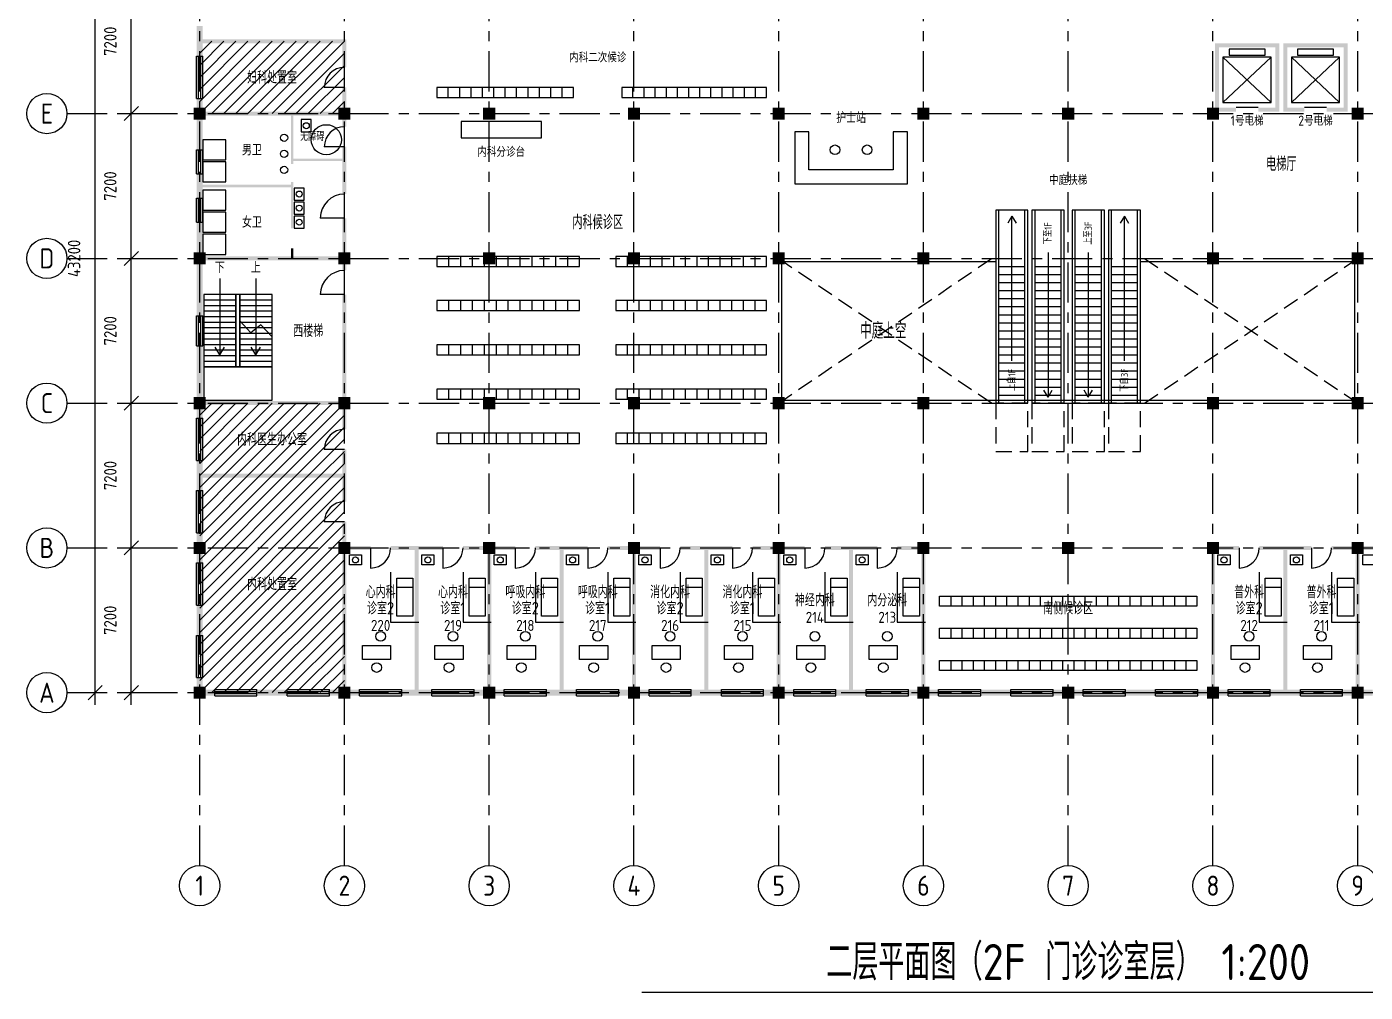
# Model space of a CAD drawing. Extents: x -9 to 337, y -15 to 61.
# Drawn here: x 111.4 to 178, y -14.9 to 33.1 of the extents above; entities that cross this region are included whole.
import ezdxf
from ezdxf.enums import TextEntityAlignment as Align

# ---------------------------------------------------------------- set-up
doc = ezdxf.new("R2010")
doc.units = 0
doc.linetypes.add('CENTER', pattern=[3.5, 2, -0.5, 0.5, -0.5])
doc.linetypes.add('DASHED', pattern=[1.2, 0.8, -0.4])
for name, color, linetype in [('AXIS', 1, 'CENTER'), ('AXIS_B', 1, 'CONTINUOUS'), ('AXIS_T', 7, 'CONTINUOUS'), ('COLUMN', 7, 'CONTINUOUS'), ('DIM', 3, 'CONTINUOUS'), ('DIM_T', 3, 'CONTINUOUS'), ('DOOR', 4, 'CONTINUOUS'), ('ELEV', 2, 'CONTINUOUS'), ('ESC', 2, 'CONTINUOUS'), ('FURN', 8, 'CONTINUOUS'), ('HATCH', 9, 'CONTINUOUS'), ('HIDDEN', 8, 'DASHED'), ('NUM', 1, 'CONTINUOUS'), ('RAIL', 5, 'CONTINUOUS'), ('STAIR', 2, 'CONTINUOUS'), ('TEXT', 7, 'CONTINUOUS'), ('TEXT2', 8, 'CONTINUOUS'), ('TITLE', 7, 'CONTINUOUS'), ('VOID', 8, 'DASHED'), ('WALL', 7, 'CONTINUOUS'), ('WINDOW', 4, 'CONTINUOUS')]:
    doc.layers.add(name, color=color, linetype=linetype)
doc.styles.add('CN', font='gbenor.shx', dxfattribs={"width": 0.7, "bigfont": 'gbcbig.shx'})

msp = doc.modelspace()

# ---------------------------------------------------------------- linework, layer by layer
at = {"layer": 'AXIS'}
for p, q in [((120, -8.6), (120, 51.2)), ((127.2, -8.6), (127.2, 51.2)), ((134.4, -8.6), (134.4, 51.2)), ((141.6, -8.6), (141.6, 51.2)), ((148.8, -8.6), (148.8, 51.2)), ((156, -8.6), (156, 51.2)), ((163.2, -8.6), (163.2, 51.2)), ((170.4, -8.6), (170.4, 51.2)), ((177.6, -8.6), (177.6, 51.2)), ((113.4, 28.8), (215, 28.8)), ((113.4, 21.6), (215, 21.6)), ((113.4, 14.4), (215, 14.4)), ((113.4, 7.2), (215, 7.2)), ((113.4, 0), (215, 0))]:
    msp.add_line(p, q, dxfattribs=at)
at = {"layer": 'AXIS_B'}
for centre in [(112.4, 28.8), (112.4, 21.6), (112.4, 14.4), (112.4, 7.2), (112.4, 0), (120, -9.6), (127.2, -9.6), (134.4, -9.6), (141.6, -9.6), (148.8, -9.6), (156, -9.6), (163.2, -9.6), (170.4, -9.6), (177.6, -9.6)]:
    msp.add_circle(centre, 1, dxfattribs=at)
at = {"layer": 'COLUMN'}
for points in [[(119.7, 28.5), (120.3, 28.5), (119.7, 29.1), (120.3, 29.1)], [(126.9, 28.5), (127.5, 28.5), (126.9, 29.1), (127.5, 29.1)], [(134.1, 28.5), (134.7, 28.5), (134.1, 29.1), (134.7, 29.1)], [(141.3, 28.5), (141.9, 28.5), (141.3, 29.1), (141.9, 29.1)], [(148.5, 28.5), (149.1, 28.5), (148.5, 29.1), (149.1, 29.1)], [(155.7, 28.5), (156.3, 28.5), (155.7, 29.1), (156.3, 29.1)], [(162.9, 28.5), (163.5, 28.5), (162.9, 29.1), (163.5, 29.1)], [(170.1, 28.5), (170.7, 28.5), (170.1, 29.1), (170.7, 29.1)], [(177.3, 28.5), (177.9, 28.5), (177.3, 29.1), (177.9, 29.1)], [(119.7, 21.3), (120.3, 21.3), (119.7, 21.9), (120.3, 21.9)], [(126.9, 21.3), (127.5, 21.3), (126.9, 21.9), (127.5, 21.9)], [(134.1, 21.3), (134.7, 21.3), (134.1, 21.9), (134.7, 21.9)], [(141.3, 21.3), (141.9, 21.3), (141.3, 21.9), (141.9, 21.9)], [(148.5, 21.3), (149.1, 21.3), (148.5, 21.9), (149.1, 21.9)], [(155.7, 21.3), (156.3, 21.3), (155.7, 21.9), (156.3, 21.9)], [(170.1, 21.3), (170.7, 21.3), (170.1, 21.9), (170.7, 21.9)], [(177.3, 21.3), (177.9, 21.3), (177.3, 21.9), (177.9, 21.9)], [(119.7, 14.1), (120.3, 14.1), (119.7, 14.7), (120.3, 14.7)], [(126.9, 14.1), (127.5, 14.1), (126.9, 14.7), (127.5, 14.7)], [(134.1, 14.1), (134.7, 14.1), (134.1, 14.7), (134.7, 14.7)], [(141.3, 14.1), (141.9, 14.1), (141.3, 14.7), (141.9, 14.7)], [(148.5, 14.1), (149.1, 14.1), (148.5, 14.7), (149.1, 14.7)], [(155.7, 14.1), (156.3, 14.1), (155.7, 14.7), (156.3, 14.7)], [(170.1, 14.1), (170.7, 14.1), (170.1, 14.7), (170.7, 14.7)], [(177.3, 14.1), (177.9, 14.1), (177.3, 14.7), (177.9, 14.7)], [(119.7, 6.9), (120.3, 6.9), (119.7, 7.5), (120.3, 7.5)], [(126.9, 6.9), (127.5, 6.9), (126.9, 7.5), (127.5, 7.5)], [(134.1, 6.9), (134.7, 6.9), (134.1, 7.5), (134.7, 7.5)], [(141.3, 6.9), (141.9, 6.9), (141.3, 7.5), (141.9, 7.5)], [(148.5, 6.9), (149.1, 6.9), (148.5, 7.5), (149.1, 7.5)], [(155.7, 6.9), (156.3, 6.9), (155.7, 7.5), (156.3, 7.5)], [(162.9, 6.9), (163.5, 6.9), (162.9, 7.5), (163.5, 7.5)], [(170.1, 6.9), (170.7, 6.9), (170.1, 7.5), (170.7, 7.5)], [(177.3, 6.9), (177.9, 6.9), (177.3, 7.5), (177.9, 7.5)], [(119.7, -0.3), (120.3, -0.3), (119.7, 0.3), (120.3, 0.3)], [(126.9, -0.3), (127.5, -0.3), (126.9, 0.3), (127.5, 0.3)], [(134.1, -0.3), (134.7, -0.3), (134.1, 0.3), (134.7, 0.3)], [(141.3, -0.3), (141.9, -0.3), (141.3, 0.3), (141.9, 0.3)], [(148.5, -0.3), (149.1, -0.3), (148.5, 0.3), (149.1, 0.3)], [(155.7, -0.3), (156.3, -0.3), (155.7, 0.3), (156.3, 0.3)], [(162.9, -0.3), (163.5, -0.3), (162.9, 0.3), (163.5, 0.3)], [(170.1, -0.3), (170.7, -0.3), (170.1, 0.3), (170.7, 0.3)], [(177.3, -0.3), (177.9, -0.3), (177.3, 0.3), (177.9, 0.3)]]:
    msp.add_solid(points, dxfattribs=at)
at = {"layer": 'DIM'}
for p, q in [((114.8, -0.6), (114.8, 43.8)), ((116.6, -0.6), (116.6, 43.8)), ((116, 28.8), (117.2, 28.8)), ((116.25, 28.45), (116.95, 29.15)), ((116, 21.6), (117.2, 21.6)), ((116.25, 21.25), (116.95, 21.95)), ((116.25, 14.05), (116.95, 14.75)), ((116, 14.4), (117.2, 14.4)), ((116.25, 6.85), (116.95, 7.55)), ((116, 7.2), (117.2, 7.2)), ((114.2, 0), (115.4, 0)), ((114.45, -0.35), (115.15, 0.35)), ((116, 0), (117.2, 0)), ((116.25, -0.35), (116.95, 0.35))]:
    msp.add_line(p, q, dxfattribs=at)
at = {"layer": 'DOOR'}
for p, q in [((127.2, 30.1), (126.2, 30.1)), ((127.2, 27.15), (126.2, 27.15)), ((127.2, 23.6), (126, 23.6)), ((127.2, 19.8), (126, 19.8)), ((127.2, 12.1), (126.2, 12.1)), ((127.2, 8.5), (126.2, 8.5)), ((128.5, 7.2), (128.5, 6.2)), ((132.1, 7.2), (132.1, 6.2)), ((135.7, 7.2), (135.7, 6.2)), ((139.3, 7.2), (139.3, 6.2)), ((142.9, 7.2), (142.9, 6.2)), ((146.5, 7.2), (146.5, 6.2)), ((150.1, 7.2), (150.1, 6.2)), ((153.7, 7.2), (153.7, 6.2)), ((171.7, 7.2), (171.7, 6.2)), ((175.3, 7.2), (175.3, 6.2))]:
    msp.add_line(p, q, dxfattribs=at)
for centre, radius, start, end in [((127.2, 30.1), 1, 90, 180), ((127.2, 27.15), 1, 90, 180), ((127.2, 23.6), 1.2, 90, 180), ((127.2, 19.8), 1.2, 90, 180), ((127.2, 12.1), 1, 90, 180), ((127.2, 8.5), 1, 90, 180), ((128.5, 7.2), 1, 270, 0), ((132.1, 7.2), 1, 270, 0), ((135.7, 7.2), 1, 270, 0), ((139.3, 7.2), 1, 270, 0), ((142.9, 7.2), 1, 270, 0), ((146.5, 7.2), 1, 270, 0), ((150.1, 7.2), 1, 270, 0), ((153.7, 7.2), 1, 270, 0), ((171.7, 7.2), 1, 270, 0), ((175.3, 7.2), 1, 270, 0)]:
    msp.add_arc(centre, radius, start, end, dxfattribs=at)
at = {"layer": 'ELEV'}
for p, q in [((170.9, 29.35), (173.3, 31.6)), ((170.9, 31.6), (173.3, 29.35)), ((174.3, 29.35), (176.7, 31.6)), ((174.3, 31.6), (176.7, 29.35)), ((171.55, 29.12), (172.65, 29.12)), ((174.95, 29.12), (176.05, 29.12))]:
    msp.add_line(p, q, dxfattribs=at)
for points in [[(171.2, 31.7), (173, 31.7), (173, 32), (171.2, 32)], [(174.6, 31.7), (176.4, 31.7), (176.4, 32), (174.6, 32)], [(170.9, 29.35), (173.3, 29.35), (173.3, 31.6), (170.9, 31.6)], [(174.3, 29.35), (176.7, 29.35), (176.7, 31.6), (174.3, 31.6)]]:
    msp.add_lwpolyline(points, close=True, dxfattribs=at)
at = {"layer": 'ESC'}
for p, q in [((159.75, 14.4), (159.75, 24)), ((161.05, 14.4), (161.05, 24)), ((161.55, 14.4), (161.55, 24)), ((162.85, 14.4), (162.85, 24)), ((163.55, 14.4), (163.55, 24)), ((164.85, 14.4), (164.85, 24)), ((165.35, 14.4), (165.35, 24)), ((166.65, 14.4), (166.65, 24)), ((160.4, 23.7), (160.1938, 23.3572)), ((160.4, 23.7), (160.6062, 23.3572)), ((166, 23.7), (165.7938, 23.3572)), ((166, 23.7), (166.2062, 23.3572)), ((159.75, 21.2), (161.05, 21.2)), ((159.75, 20.8), (161.05, 20.8)), ((161.55, 21.2), (162.85, 21.2)), ((161.55, 20.8), (162.85, 20.8)), ((163.55, 21.2), (164.85, 21.2)), ((163.55, 20.8), (164.85, 20.8)), ((165.35, 21.2), (166.65, 21.2)), ((165.35, 20.8), (166.65, 20.8)), ((159.75, 20.4), (161.05, 20.4)), ((159.75, 20), (161.05, 20)), ((161.55, 20.4), (162.85, 20.4)), ((161.55, 20), (162.85, 20)), ((163.55, 20.4), (164.85, 20.4)), ((163.55, 20), (164.85, 20)), ((165.35, 20.4), (166.65, 20.4)), ((165.35, 20), (166.65, 20)), ((159.75, 19.6), (161.05, 19.6)), ((161.55, 19.6), (162.85, 19.6)), ((163.55, 19.6), (164.85, 19.6)), ((165.35, 19.6), (166.65, 19.6)), ((159.75, 19.2), (161.05, 19.2)), ((159.75, 18.8), (161.05, 18.8)), ((161.55, 19.2), (162.85, 19.2)), ((161.55, 18.8), (162.85, 18.8)), ((163.55, 19.2), (164.85, 19.2)), ((163.55, 18.8), (164.85, 18.8)), ((165.35, 19.2), (166.65, 19.2)), ((165.35, 18.8), (166.65, 18.8)), ((159.75, 18.4), (161.05, 18.4)), ((159.75, 18), (161.05, 18)), ((161.55, 18.4), (162.85, 18.4)), ((161.55, 18), (162.85, 18)), ((163.55, 18.4), (164.85, 18.4)), ((163.55, 18), (164.85, 18)), ((165.35, 18.4), (166.65, 18.4)), ((165.35, 18), (166.65, 18)), ((159.75, 17.6), (161.05, 17.6)), ((161.55, 17.6), (162.85, 17.6)), ((163.55, 17.6), (164.85, 17.6)), ((165.35, 17.6), (166.65, 17.6)), ((159.75, 17.2), (161.05, 17.2)), ((159.75, 16.8), (161.05, 16.8)), ((161.55, 17.2), (162.85, 17.2)), ((161.55, 16.8), (162.85, 16.8)), ((163.55, 17.2), (164.85, 17.2)), ((163.55, 16.8), (164.85, 16.8)), ((165.35, 17.2), (166.65, 17.2)), ((165.35, 16.8), (166.65, 16.8)), ((159.75, 16.4), (161.05, 16.4)), ((159.75, 16), (161.05, 16)), ((161.55, 16.4), (162.85, 16.4)), ((161.55, 16), (162.85, 16)), ((163.55, 16.4), (164.85, 16.4)), ((163.55, 16), (164.85, 16)), ((165.35, 16.4), (166.65, 16.4)), ((165.35, 16), (166.65, 16)), ((159.75, 15.6), (161.05, 15.6)), ((161.55, 15.6), (162.85, 15.6)), ((163.55, 15.6), (164.85, 15.6)), ((165.35, 15.6), (166.65, 15.6)), ((159.75, 15.2), (161.05, 15.2)), ((159.75, 14.8), (161.05, 14.8)), ((161.55, 15.2), (162.85, 15.2)), ((161.55, 14.8), (162.85, 14.8)), ((162.2, 14.7), (161.9938, 15.0428)), ((162.2, 14.7), (162.4062, 15.0428)), ((163.55, 15.2), (164.85, 15.2)), ((163.55, 14.8), (164.85, 14.8)), ((164.2, 14.7), (163.9938, 15.0428)), ((164.2, 14.7), (164.4062, 15.0428)), ((165.35, 15.2), (166.65, 15.2)), ((165.35, 14.8), (166.65, 14.8)), ((159.75, 14.4), (161.05, 14.4)), ((161.55, 14.4), (162.85, 14.4)), ((163.55, 14.4), (164.85, 14.4)), ((165.35, 14.4), (166.65, 14.4))]:
    msp.add_line(p, q, dxfattribs=at)
for points in [[(159.6, 14.4), (161.2, 14.4), (161.2, 24), (159.6, 24)], [(161.4, 14.4), (163, 14.4), (163, 24), (161.4, 24)], [(163.4, 14.4), (165, 14.4), (165, 24), (163.4, 24)], [(165.2, 14.4), (166.8, 14.4), (166.8, 24), (165.2, 24)]]:
    msp.add_lwpolyline(points, close=True, dxfattribs=at)
for points in [[(160.4, 16.5), (160.4, 23.7)], [(166, 16.5), (166, 23.7)], [(162.2, 21.9), (162.2, 14.7)], [(164.2, 21.9), (164.2, 14.7)]]:
    msp.add_lwpolyline(points, dxfattribs=at)
at = {"layer": 'FURN'}
for p, q in [((132.3667, 29.6), (132.3667, 30.1)), ((132.9333, 29.6), (132.9333, 30.1)), ((133.5, 29.6), (133.5, 30.1)), ((134.0667, 29.6), (134.0667, 30.1)), ((134.6333, 29.6), (134.6333, 30.1)), ((135.2, 29.6), (135.2, 30.1)), ((135.7667, 29.6), (135.7667, 30.1)), ((136.3333, 29.6), (136.3333, 30.1)), ((136.9, 29.6), (136.9, 30.1)), ((137.4667, 29.6), (137.4667, 30.1)), ((138.0333, 29.6), (138.0333, 30.1)), ((141.5538, 29.6), (141.5538, 30.1)), ((142.1077, 29.6), (142.1077, 30.1)), ((142.6615, 29.6), (142.6615, 30.1)), ((143.2154, 29.6), (143.2154, 30.1)), ((143.7692, 29.6), (143.7692, 30.1)), ((144.3231, 29.6), (144.3231, 30.1)), ((144.8769, 29.6), (144.8769, 30.1)), ((145.4308, 29.6), (145.4308, 30.1)), ((145.9846, 29.6), (145.9846, 30.1)), ((146.5385, 29.6), (146.5385, 30.1)), ((147.0923, 29.6), (147.0923, 30.1)), ((147.6462, 29.6), (147.6462, 30.1)), ((132.3917, 21.2), (132.3917, 21.7)), ((132.9833, 21.2), (132.9833, 21.7)), ((133.575, 21.2), (133.575, 21.7)), ((134.1667, 21.2), (134.1667, 21.7)), ((134.7583, 21.2), (134.7583, 21.7)), ((135.35, 21.2), (135.35, 21.7)), ((135.9417, 21.2), (135.9417, 21.7)), ((136.5333, 21.2), (136.5333, 21.7)), ((137.125, 21.2), (137.125, 21.7)), ((137.7167, 21.2), (137.7167, 21.7)), ((138.3083, 21.2), (138.3083, 21.7)), ((141.2769, 21.2), (141.2769, 21.7)), ((141.8538, 21.2), (141.8538, 21.7)), ((142.4308, 21.2), (142.4308, 21.7)), ((143.0077, 21.2), (143.0077, 21.7)), ((143.5846, 21.2), (143.5846, 21.7)), ((144.1615, 21.2), (144.1615, 21.7)), ((144.7385, 21.2), (144.7385, 21.7)), ((145.3154, 21.2), (145.3154, 21.7)), ((145.8923, 21.2), (145.8923, 21.7)), ((146.4692, 21.2), (146.4692, 21.7)), ((147.0462, 21.2), (147.0462, 21.7)), ((147.6231, 21.2), (147.6231, 21.7)), ((132.3917, 19), (132.3917, 19.5)), ((132.9833, 19), (132.9833, 19.5)), ((133.575, 19), (133.575, 19.5)), ((134.1667, 19), (134.1667, 19.5)), ((134.7583, 19), (134.7583, 19.5)), ((135.35, 19), (135.35, 19.5)), ((135.9417, 19), (135.9417, 19.5)), ((136.5333, 19), (136.5333, 19.5)), ((137.125, 19), (137.125, 19.5)), ((137.7167, 19), (137.7167, 19.5)), ((138.3083, 19), (138.3083, 19.5)), ((141.2769, 19), (141.2769, 19.5)), ((141.8538, 19), (141.8538, 19.5)), ((142.4308, 19), (142.4308, 19.5)), ((143.0077, 19), (143.0077, 19.5)), ((143.5846, 19), (143.5846, 19.5)), ((144.1615, 19), (144.1615, 19.5)), ((144.7385, 19), (144.7385, 19.5)), ((145.3154, 19), (145.3154, 19.5)), ((145.8923, 19), (145.8923, 19.5)), ((146.4692, 19), (146.4692, 19.5)), ((147.0462, 19), (147.0462, 19.5)), ((147.6231, 19), (147.6231, 19.5)), ((132.3917, 16.8), (132.3917, 17.3)), ((132.9833, 16.8), (132.9833, 17.3)), ((133.575, 16.8), (133.575, 17.3)), ((134.1667, 16.8), (134.1667, 17.3)), ((134.7583, 16.8), (134.7583, 17.3)), ((135.35, 16.8), (135.35, 17.3)), ((135.9417, 16.8), (135.9417, 17.3)), ((136.5333, 16.8), (136.5333, 17.3)), ((137.125, 16.8), (137.125, 17.3)), ((137.7167, 16.8), (137.7167, 17.3)), ((138.3083, 16.8), (138.3083, 17.3)), ((141.2769, 16.8), (141.2769, 17.3)), ((141.8538, 16.8), (141.8538, 17.3)), ((142.4308, 16.8), (142.4308, 17.3)), ((143.0077, 16.8), (143.0077, 17.3)), ((143.5846, 16.8), (143.5846, 17.3)), ((144.1615, 16.8), (144.1615, 17.3)), ((144.7385, 16.8), (144.7385, 17.3)), ((145.3154, 16.8), (145.3154, 17.3)), ((145.8923, 16.8), (145.8923, 17.3)), ((146.4692, 16.8), (146.4692, 17.3)), ((147.0462, 16.8), (147.0462, 17.3)), ((147.6231, 16.8), (147.6231, 17.3)), ((132.3917, 14.6), (132.3917, 15.1)), ((132.9833, 14.6), (132.9833, 15.1)), ((133.575, 14.6), (133.575, 15.1)), ((134.1667, 14.6), (134.1667, 15.1)), ((134.7583, 14.6), (134.7583, 15.1)), ((135.35, 14.6), (135.35, 15.1)), ((135.9417, 14.6), (135.9417, 15.1)), ((136.5333, 14.6), (136.5333, 15.1)), ((137.125, 14.6), (137.125, 15.1)), ((137.7167, 14.6), (137.7167, 15.1)), ((138.3083, 14.6), (138.3083, 15.1)), ((141.2769, 14.6), (141.2769, 15.1)), ((141.8538, 14.6), (141.8538, 15.1)), ((142.4308, 14.6), (142.4308, 15.1)), ((143.0077, 14.6), (143.0077, 15.1)), ((143.5846, 14.6), (143.5846, 15.1)), ((144.1615, 14.6), (144.1615, 15.1)), ((144.7385, 14.6), (144.7385, 15.1)), ((145.3154, 14.6), (145.3154, 15.1)), ((145.8923, 14.6), (145.8923, 15.1)), ((146.4692, 14.6), (146.4692, 15.1)), ((147.0462, 14.6), (147.0462, 15.1)), ((147.6231, 14.6), (147.6231, 15.1)), ((132.3917, 12.4), (132.3917, 12.9)), ((132.9833, 12.4), (132.9833, 12.9)), ((133.575, 12.4), (133.575, 12.9)), ((134.1667, 12.4), (134.1667, 12.9)), ((134.7583, 12.4), (134.7583, 12.9)), ((135.35, 12.4), (135.35, 12.9)), ((135.9417, 12.4), (135.9417, 12.9)), ((136.5333, 12.4), (136.5333, 12.9)), ((137.125, 12.4), (137.125, 12.9)), ((137.7167, 12.4), (137.7167, 12.9)), ((138.3083, 12.4), (138.3083, 12.9)), ((141.2769, 12.4), (141.2769, 12.9)), ((141.8538, 12.4), (141.8538, 12.9)), ((142.4308, 12.4), (142.4308, 12.9)), ((143.0077, 12.4), (143.0077, 12.9)), ((143.5846, 12.4), (143.5846, 12.9)), ((144.1615, 12.4), (144.1615, 12.9)), ((144.7385, 12.4), (144.7385, 12.9)), ((145.3154, 12.4), (145.3154, 12.9)), ((145.8923, 12.4), (145.8923, 12.9)), ((146.4692, 12.4), (146.4692, 12.9)), ((147.0462, 12.4), (147.0462, 12.9)), ((147.6231, 12.4), (147.6231, 12.9)), ((129.8, 5.25), (130.6, 5.25)), ((133.4, 5.25), (134.2, 5.25)), ((137, 5.25), (137.8, 5.25)), ((140.6, 5.25), (141.4, 5.25)), ((144.2, 5.25), (145, 5.25)), ((147.8, 5.25), (148.6, 5.25)), ((151.4, 5.25), (152.2, 5.25)), ((155, 5.25), (155.8, 5.25)), ((157.3565, 4.8), (157.3565, 4.3)), ((157.913, 4.8), (157.913, 4.3)), ((158.4696, 4.8), (158.4696, 4.3)), ((159.0261, 4.8), (159.0261, 4.3)), ((159.5826, 4.8), (159.5826, 4.3)), ((160.1391, 4.8), (160.1391, 4.3)), ((160.6957, 4.8), (160.6957, 4.3)), ((161.2522, 4.8), (161.2522, 4.3)), ((161.8087, 4.8), (161.8087, 4.3)), ((162.3652, 4.8), (162.3652, 4.3)), ((162.9217, 4.8), (162.9217, 4.3)), ((163.4783, 4.8), (163.4783, 4.3)), ((164.0348, 4.8), (164.0348, 4.3)), ((164.5913, 4.8), (164.5913, 4.3)), ((165.1478, 4.8), (165.1478, 4.3)), ((165.7043, 4.8), (165.7043, 4.3)), ((166.2609, 4.8), (166.2609, 4.3)), ((166.8174, 4.8), (166.8174, 4.3)), ((167.3739, 4.8), (167.3739, 4.3)), ((167.9304, 4.8), (167.9304, 4.3)), ((168.487, 4.8), (168.487, 4.3)), ((169.0435, 4.8), (169.0435, 4.3)), ((173, 5.25), (173.8, 5.25)), ((176.6, 5.25), (177.4, 5.25)), ((157.3565, 3.2), (157.3565, 2.7)), ((157.913, 3.2), (157.913, 2.7)), ((158.4696, 3.2), (158.4696, 2.7)), ((159.0261, 3.2), (159.0261, 2.7)), ((159.5826, 3.2), (159.5826, 2.7)), ((160.1391, 3.2), (160.1391, 2.7)), ((160.6957, 3.2), (160.6957, 2.7)), ((161.2522, 3.2), (161.2522, 2.7)), ((161.8087, 3.2), (161.8087, 2.7)), ((162.3652, 3.2), (162.3652, 2.7)), ((162.9217, 3.2), (162.9217, 2.7)), ((163.4783, 3.2), (163.4783, 2.7)), ((164.0348, 3.2), (164.0348, 2.7)), ((164.5913, 3.2), (164.5913, 2.7)), ((165.1478, 3.2), (165.1478, 2.7)), ((165.7043, 3.2), (165.7043, 2.7)), ((166.2609, 3.2), (166.2609, 2.7)), ((166.8174, 3.2), (166.8174, 2.7)), ((167.3739, 3.2), (167.3739, 2.7)), ((167.9304, 3.2), (167.9304, 2.7)), ((168.487, 3.2), (168.487, 2.7)), ((169.0435, 3.2), (169.0435, 2.7)), ((157.3565, 1.6), (157.3565, 1.1)), ((157.913, 1.6), (157.913, 1.1)), ((158.4696, 1.6), (158.4696, 1.1)), ((159.0261, 1.6), (159.0261, 1.1)), ((159.5826, 1.6), (159.5826, 1.1)), ((160.1391, 1.6), (160.1391, 1.1)), ((160.6957, 1.6), (160.6957, 1.1)), ((161.2522, 1.6), (161.2522, 1.1)), ((161.8087, 1.6), (161.8087, 1.1)), ((162.3652, 1.6), (162.3652, 1.1)), ((162.9217, 1.6), (162.9217, 1.1)), ((163.4783, 1.6), (163.4783, 1.1)), ((164.0348, 1.6), (164.0348, 1.1)), ((164.5913, 1.6), (164.5913, 1.1)), ((165.1478, 1.6), (165.1478, 1.1)), ((165.7043, 1.6), (165.7043, 1.1)), ((166.2609, 1.6), (166.2609, 1.1)), ((166.8174, 1.6), (166.8174, 1.1)), ((167.3739, 1.6), (167.3739, 1.1)), ((167.9304, 1.6), (167.9304, 1.1)), ((168.487, 1.6), (168.487, 1.1)), ((169.0435, 1.6), (169.0435, 1.1))]:
    msp.add_line(p, q, dxfattribs=at)
for points in [[(131.8, 29.6), (138.6, 29.6), (138.6, 30.1), (131.8, 30.1)], [(141, 29.6), (148.2, 29.6), (148.2, 30.1), (141, 30.1)], [(125.55, 27.9), (125.55, 28.5), (125.05, 28.5), (125.05, 27.9)], [(133, 27.6), (137, 27.6), (137, 28.4), (133, 28.4)], [(121.3, 26.5), (121.3, 27.5), (120.15, 27.5), (120.15, 26.5)], [(149.6, 25.3), (155.2, 25.3), (155.2, 27.9), (154.5, 27.9), (154.5, 26), (150.3, 26), (150.3, 27.9), (149.6, 27.9)], [(121.3, 25.4), (121.3, 26.4), (120.15, 26.4), (120.15, 25.4)], [(121.3, 24), (121.3, 25), (120.15, 25), (120.15, 24)], [(125.2, 24.5), (125.2, 25.1), (124.7, 25.1), (124.7, 24.5)], [(125.2, 23.8), (125.2, 24.4), (124.7, 24.4), (124.7, 23.8)], [(121.3, 22.9), (121.3, 23.9), (120.15, 23.9), (120.15, 22.9)], [(125.2, 23.1), (125.2, 23.7), (124.7, 23.7), (124.7, 23.1)], [(121.3, 21.8), (121.3, 22.8), (120.15, 22.8), (120.15, 21.8)], [(131.8, 21.2), (138.9, 21.2), (138.9, 21.7), (131.8, 21.7)], [(140.7, 21.2), (148.2, 21.2), (148.2, 21.7), (140.7, 21.7)], [(131.8, 19), (138.9, 19), (138.9, 19.5), (131.8, 19.5)], [(140.7, 19), (148.2, 19), (148.2, 19.5), (140.7, 19.5)], [(131.8, 16.8), (138.9, 16.8), (138.9, 17.3), (131.8, 17.3)], [(140.7, 16.8), (148.2, 16.8), (148.2, 17.3), (140.7, 17.3)], [(131.8, 14.6), (138.9, 14.6), (138.9, 15.1), (131.8, 15.1)], [(140.7, 14.6), (148.2, 14.6), (148.2, 15.1), (140.7, 15.1)], [(131.8, 12.4), (138.9, 12.4), (138.9, 12.9), (131.8, 12.9)], [(140.7, 12.4), (148.2, 12.4), (148.2, 12.9), (140.7, 12.9)], [(127.45, 6.85), (128.05, 6.85), (128.05, 6.35), (127.45, 6.35)], [(131.05, 6.85), (131.65, 6.85), (131.65, 6.35), (131.05, 6.35)], [(134.65, 6.85), (135.25, 6.85), (135.25, 6.35), (134.65, 6.35)], [(138.25, 6.85), (138.85, 6.85), (138.85, 6.35), (138.25, 6.35)], [(141.85, 6.85), (142.45, 6.85), (142.45, 6.35), (141.85, 6.35)], [(145.45, 6.85), (146.05, 6.85), (146.05, 6.35), (145.45, 6.35)], [(149.05, 6.85), (149.65, 6.85), (149.65, 6.35), (149.05, 6.35)], [(152.65, 6.85), (153.25, 6.85), (153.25, 6.35), (152.65, 6.35)], [(170.65, 6.85), (171.25, 6.85), (171.25, 6.35), (170.65, 6.35)], [(174.25, 6.85), (174.85, 6.85), (174.85, 6.35), (174.25, 6.35)], [(177.85, 6.85), (178.45, 6.85), (178.45, 6.35), (177.85, 6.35)], [(129.8, 5.7), (130.6, 5.7), (130.6, 3.8), (129.8, 3.8)], [(133.4, 5.7), (134.2, 5.7), (134.2, 3.8), (133.4, 3.8)], [(137, 5.7), (137.8, 5.7), (137.8, 3.8), (137, 3.8)], [(140.6, 5.7), (141.4, 5.7), (141.4, 3.8), (140.6, 3.8)], [(144.2, 5.7), (145, 5.7), (145, 3.8), (144.2, 3.8)], [(147.8, 5.7), (148.6, 5.7), (148.6, 3.8), (147.8, 3.8)], [(151.4, 5.7), (152.2, 5.7), (152.2, 3.8), (151.4, 3.8)], [(155, 5.7), (155.8, 5.7), (155.8, 3.8), (155, 3.8)], [(173, 5.7), (173.8, 5.7), (173.8, 3.8), (173, 3.8)], [(176.6, 5.7), (177.4, 5.7), (177.4, 3.8), (176.6, 3.8)], [(156.8, 4.8), (169.6, 4.8), (169.6, 4.3), (156.8, 4.3)], [(156.8, 3.2), (169.6, 3.2), (169.6, 2.7), (156.8, 2.7)], [(128.1, 2.35), (129.5, 2.35), (129.5, 1.65), (128.1, 1.65)], [(131.7, 2.35), (133.1, 2.35), (133.1, 1.65), (131.7, 1.65)], [(135.3, 2.35), (136.7, 2.35), (136.7, 1.65), (135.3, 1.65)], [(138.9, 2.35), (140.3, 2.35), (140.3, 1.65), (138.9, 1.65)], [(142.5, 2.35), (143.9, 2.35), (143.9, 1.65), (142.5, 1.65)], [(146.1, 2.35), (147.5, 2.35), (147.5, 1.65), (146.1, 1.65)], [(149.7, 2.35), (151.1, 2.35), (151.1, 1.65), (149.7, 1.65)], [(153.3, 2.35), (154.7, 2.35), (154.7, 1.65), (153.3, 1.65)], [(171.3, 2.35), (172.7, 2.35), (172.7, 1.65), (171.3, 1.65)], [(174.9, 2.35), (176.3, 2.35), (176.3, 1.65), (174.9, 1.65)], [(156.8, 1.6), (169.6, 1.6), (169.6, 1.1), (156.8, 1.1)]]:
    msp.add_lwpolyline(points, close=True, dxfattribs=at)
for points in [[(129.5, 6), (129.5, 3.5), (130.9, 3.5)], [(133.1, 6), (133.1, 3.5), (134.5, 3.5)], [(136.7, 6), (136.7, 3.5), (138.1, 3.5)], [(140.3, 6), (140.3, 3.5), (141.7, 3.5)], [(143.9, 6), (143.9, 3.5), (145.3, 3.5)], [(147.5, 6), (147.5, 3.5), (148.9, 3.5)], [(151.1, 6), (151.1, 3.5), (152.5, 3.5)], [(154.7, 6), (154.7, 3.5), (156.1, 3.5)], [(172.7, 6), (172.7, 3.5), (174.1, 3.5)], [(176.3, 6), (176.3, 3.5), (177.7, 3.5)]]:
    msp.add_lwpolyline(points, dxfattribs=at)
for centre, radius in [((125.3, 28.2), 0.15), ((126.3, 27.5), 0.75), ((124.2, 27.6), 0.18), ((124.2, 26.8), 0.18), ((151.6, 27), 0.24), ((153.2, 27), 0.24), ((124.2, 26), 0.18), ((124.95, 24.8), 0.15), ((124.95, 24.1), 0.15), ((124.95, 23.4), 0.15), ((127.75, 6.6), 0.15), ((131.35, 6.6), 0.15), ((134.95, 6.6), 0.15), ((138.55, 6.6), 0.15), ((142.15, 6.6), 0.15), ((145.75, 6.6), 0.15), ((149.35, 6.6), 0.15), ((152.95, 6.6), 0.15), ((170.95, 6.6), 0.15), ((174.55, 6.6), 0.15), ((129, 2.8), 0.24), ((132.6, 2.8), 0.24), ((136.2, 2.8), 0.24), ((139.8, 2.8), 0.24), ((143.4, 2.8), 0.24), ((147, 2.8), 0.24), ((150.6, 2.8), 0.24), ((154.2, 2.8), 0.24), ((172.2, 2.8), 0.24), ((175.8, 2.8), 0.24), ((128.8, 1.25), 0.24), ((132.4, 1.25), 0.24), ((136, 1.25), 0.24), ((139.6, 1.25), 0.24), ((143.2, 1.25), 0.24), ((146.8, 1.25), 0.24), ((150.4, 1.25), 0.24), ((154, 1.25), 0.24), ((172, 1.25), 0.24), ((175.6, 1.25), 0.24)]:
    msp.add_circle(centre, radius, dxfattribs=at)
at = {"layer": 'HATCH'}
for p, q in [((120, 31.8), (120.6, 32.4)), ((120, 31.2), (121.2, 32.4)), ((120, 30.6), (121.8, 32.4)), ((120, 30), (122.4, 32.4)), ((120, 29.4), (123, 32.4)), ((120, 28.8), (123.6, 32.4)), ((120.6, 28.8), (124.2, 32.4)), ((121.2, 28.8), (124.8, 32.4)), ((121.8, 28.8), (125.4, 32.4)), ((122.4, 28.8), (126, 32.4)), ((123, 28.8), (126.6, 32.4)), ((123.6, 28.8), (127.2, 32.4)), ((124.2, 28.8), (127.2, 31.8)), ((124.8, 28.8), (127.2, 31.2)), ((125.4, 28.8), (127.2, 30.6)), ((126, 28.8), (127.2, 30)), ((126.6, 28.8), (127.2, 29.4)), ((120, 13.8), (120.6, 14.4)), ((120, 13.2), (121.2, 14.4)), ((120, 12.6), (121.8, 14.4)), ((120, 12), (122.4, 14.4)), ((120, 11.4), (123, 14.4)), ((120, 10.8), (123.6, 14.4)), ((120.6, 10.8), (124.2, 14.4)), ((121.2, 10.8), (124.8, 14.4)), ((121.8, 10.8), (125.4, 14.4)), ((122.4, 10.8), (126, 14.4)), ((123, 10.8), (126.6, 14.4)), ((123.6, 10.8), (127.2, 14.4)), ((124.2, 10.8), (127.2, 13.8)), ((124.8, 10.8), (127.2, 13.2)), ((125.4, 10.8), (127.2, 12.6)), ((126, 10.8), (127.2, 12)), ((126.6, 10.8), (127.2, 11.4)), ((120, 10.2), (120.6, 10.8)), ((120, 9.6), (121.2, 10.8)), ((120, 9), (121.8, 10.8)), ((120, 8.4), (122.4, 10.8)), ((120, 7.8), (123, 10.8)), ((120, 7.2), (123.6, 10.8)), ((120, 6.6), (124.2, 10.8)), ((120, 6), (124.8, 10.8)), ((120, 5.4), (125.4, 10.8)), ((120, 4.8), (126, 10.8)), ((120, 4.2), (126.6, 10.8)), ((120, 3.6), (127.2, 10.8)), ((120, 3), (127.2, 10.2)), ((120, 2.4), (127.2, 9.6)), ((120, 1.8), (127.2, 9)), ((120, 1.2), (127.2, 8.4)), ((120, 0.6), (127.2, 7.8)), ((120, 0), (127.2, 7.2)), ((120.6, 0), (127.2, 6.6)), ((121.2, 0), (127.2, 6)), ((121.8, 0), (127.2, 5.4)), ((122.4, 0), (127.2, 4.8)), ((123, 0), (127.2, 4.2)), ((123.6, 0), (127.2, 3.6)), ((124.2, 0), (127.2, 3)), ((124.8, 0), (127.2, 2.4)), ((125.4, 0), (127.2, 1.8)), ((126, 0), (127.2, 1.2)), ((126.6, 0), (127.2, 0.6))]:
    msp.add_line(p, q, dxfattribs=at)
at = {"layer": 'HIDDEN'}
for points in [[(159.6, 12), (161.2, 12), (161.2, 14.4), (159.6, 14.4)], [(161.4, 12), (163, 12), (163, 14.4), (161.4, 14.4)], [(163.4, 12), (165, 12), (165, 14.4), (163.4, 14.4)], [(165.2, 12), (166.8, 12), (166.8, 14.4), (165.2, 14.4)]]:
    msp.add_lwpolyline(points, close=True, dxfattribs=at)
at = {"layer": 'RAIL'}
for p, q in [((148.95, 14.55), (148.95, 21.45)), ((148.95, 21.45), (159.6, 21.45)), ((166.8, 21.45), (177.45, 21.45)), ((177.45, 14.55), (177.45, 21.45)), ((148.95, 14.55), (177.45, 14.55))]:
    msp.add_line(p, q, dxfattribs=at)
at = {"layer": 'STAIR'}
for p, q in [((121.8, 19.8), (120.2, 19.8)), ((121.8, 19.5231), (120.2, 19.5231)), ((123.6, 19.8), (122, 19.8)), ((123.6, 19.5231), (122, 19.5231)), ((121.8, 19.2462), (120.2, 19.2462)), ((121.8, 18.9692), (120.2, 18.9692)), ((121.8, 18.6923), (120.2, 18.6923)), ((123.6, 19.2462), (122, 19.2462)), ((123.6, 18.9692), (122, 18.9692)), ((123.6, 18.6923), (122, 18.6923)), ((121.8, 18.4154), (120.2, 18.4154)), ((121.8, 18.1385), (120.2, 18.1385)), ((123.6, 18.4154), (122, 18.4154)), ((123.6, 18.1385), (122, 18.1385)), ((121.8, 17.8615), (120.2, 17.8615)), ((121.8, 17.5846), (120.2, 17.5846)), ((123.6, 17.8615), (122, 17.8615)), ((123.6, 17.5846), (122, 17.5846)), ((121.8, 17.3077), (120.2, 17.3077)), ((121.8, 17.0308), (120.2, 17.0308)), ((121.8, 16.7538), (120.2, 16.7538)), ((121, 16.8), (120.768, 17.1856)), ((121, 16.8), (121.232, 17.1856)), ((123.6, 17.3077), (122, 17.3077)), ((123.6, 17.0308), (122, 17.0308)), ((123.6, 16.7538), (122, 16.7538)), ((122.8, 16.8), (122.568, 17.1856)), ((122.8, 16.8), (123.032, 17.1856)), ((121.8, 16.4769), (120.2, 16.4769)), ((121.8, 16.2), (120.2, 16.2)), ((123.6, 16.4769), (122, 16.4769)), ((123.6, 16.2), (122, 16.2))]:
    msp.add_line(p, q, dxfattribs=at)
for points in [[(121, 20.6), (121, 16.8)], [(122.8, 20.6), (122.8, 16.8)], [(123.6, 17.7), (123.05, 18.3), (122.55, 17.9), (122, 18.5)]]:
    msp.add_lwpolyline(points, dxfattribs=at)
for points in [[(121.8, 16.2), (121.8, 19.8), (120.2, 19.8), (120.2, 16.2)], [(122, 16.2), (122, 19.8), (121.8, 19.8), (121.8, 16.2)], [(123.6, 16.2), (123.6, 19.8), (122, 19.8), (122, 16.2)], [(123.6, 14.55), (123.6, 16.2), (120.2, 16.2), (120.2, 14.55)]]:
    msp.add_lwpolyline(points, close=True, dxfattribs=at)
at = {"layer": 'TITLE'}
msp.add_line((142, -14.9), (184.4, -14.9), dxfattribs=at)
at = {"layer": 'VOID'}
for p, q in [((148.8, 14.4), (159.4, 21.6)), ((148.8, 21.6), (159.4, 14.4)), ((167, 14.4), (177.6, 21.6)), ((167, 21.6), (177.6, 14.4))]:
    msp.add_line(p, q, dxfattribs=at)
at = {"layer": 'WALL'}
for points in [[(119.85, 31.65), (120.15, 31.65), (119.85, 33.15), (120.15, 33.15)], [(119.9, 32.3), (127.3, 32.3), (119.9, 32.5), (127.3, 32.5)], [(127.1, 31.1), (127.3, 31.1), (127.1, 32.5), (127.3, 32.5)], [(170.5, 32.1), (173.7, 32.1), (170.5, 32.3), (173.7, 32.3)], [(170.5, 28.9), (170.7, 28.9), (170.5, 32.3), (170.7, 32.3)], [(173.5, 28.9), (173.7, 28.9), (173.5, 32.3), (173.7, 32.3)], [(173.9, 28.9), (174.1, 28.9), (173.9, 32.3), (174.1, 32.3)], [(173.9, 32.1), (177.1, 32.1), (173.9, 32.3), (177.1, 32.3)], [(176.9, 28.9), (177.1, 28.9), (176.9, 32.3), (177.1, 32.3)], [(127.1, 28.15), (127.3, 28.15), (127.1, 30.1), (127.3, 30.1)], [(119.85, 27), (120.15, 27), (119.85, 29.55), (120.15, 29.55)], [(119.9, 28.7), (127.3, 28.7), (119.9, 28.9), (127.3, 28.9)], [(124.66, 26.3), (124.66, 28.8), (124.54, 26.3), (124.54, 28.8)], [(170.5, 28.9), (171.55, 28.9), (170.5, 29.1), (171.55, 29.1)], [(172.65, 28.9), (173.7, 28.9), (172.65, 29.1), (173.7, 29.1)], [(173.9, 28.9), (174.95, 28.9), (173.9, 29.1), (174.95, 29.1)], [(176.05, 28.9), (177.1, 28.9), (176.05, 29.1), (177.1, 29.1)], [(127.1, 24.8), (127.3, 24.8), (127.1, 27.15), (127.3, 27.15)], [(127.2, 26.44), (127.2, 26.56), (124.6, 26.44), (124.6, 26.56)], [(119.85, 24.6), (120.15, 24.6), (119.85, 25.8), (120.15, 25.8)], [(124.66, 23.1), (124.66, 25.4), (124.54, 23.1), (124.54, 25.4)], [(124.6, 25.14), (124.6, 25.26), (120, 25.14), (120, 25.26)], [(119.85, 18.75), (120.15, 18.75), (119.85, 23.4), (120.15, 23.4)], [(127.1, 21), (127.3, 21), (127.1, 23.6), (127.3, 23.6)], [(124.66, 21.6), (124.66, 22.1), (124.54, 21.6), (124.54, 22.1)], [(119.9, 21.5), (127.3, 21.5), (119.9, 21.7), (127.3, 21.7)], [(127.1, 13.1), (127.3, 13.1), (127.1, 19.8), (127.3, 19.8)], [(119.85, 13.65), (120.15, 13.65), (119.85, 17.25), (120.15, 17.25)], [(119.9, 14.3), (127.3, 14.3), (119.9, 14.5), (127.3, 14.5)], [(127.1, 9.5), (127.3, 9.5), (127.1, 12.1), (127.3, 12.1)], [(119.85, 10.05), (120.15, 10.05), (119.85, 11.55), (120.15, 11.55)], [(119.9, 10.7), (127.3, 10.7), (119.9, 10.9), (127.3, 10.9)], [(127.1, -0.1), (127.3, -0.1), (127.1, 8.5), (127.3, 8.5)], [(119.85, 6.45), (120.15, 6.45), (119.85, 7.95), (120.15, 7.95)], [(127.1, 7.1), (128.5, 7.1), (127.1, 7.3), (128.5, 7.3)], [(129.5, 7.1), (132.1, 7.1), (129.5, 7.3), (132.1, 7.3)], [(130.7, -0.1), (130.9, -0.1), (130.7, 7.3), (130.9, 7.3)], [(133.1, 7.1), (135.7, 7.1), (133.1, 7.3), (135.7, 7.3)], [(134.3, -0.1), (134.5, -0.1), (134.3, 7.3), (134.5, 7.3)], [(136.7, 7.1), (139.3, 7.1), (136.7, 7.3), (139.3, 7.3)], [(137.9, -0.1), (138.1, -0.1), (137.9, 7.3), (138.1, 7.3)], [(140.3, 7.1), (142.9, 7.1), (140.3, 7.3), (142.9, 7.3)], [(141.5, -0.1), (141.7, -0.1), (141.5, 7.3), (141.7, 7.3)], [(143.9, 7.1), (146.5, 7.1), (143.9, 7.3), (146.5, 7.3)], [(145.1, -0.1), (145.3, -0.1), (145.1, 7.3), (145.3, 7.3)], [(147.5, 7.1), (150.1, 7.1), (147.5, 7.3), (150.1, 7.3)], [(148.7, -0.1), (148.9, -0.1), (148.7, 7.3), (148.9, 7.3)], [(151.1, 7.1), (153.7, 7.1), (151.1, 7.3), (153.7, 7.3)], [(152.3, -0.1), (152.5, -0.1), (152.3, 7.3), (152.5, 7.3)], [(154.7, 7.1), (156.1, 7.1), (154.7, 7.3), (156.1, 7.3)], [(155.9, -0.1), (156.1, -0.1), (155.9, 7.3), (156.1, 7.3)], [(170.3, 7.1), (171.7, 7.1), (170.3, 7.3), (171.7, 7.3)], [(170.3, -0.1), (170.5, -0.1), (170.3, 7.3), (170.5, 7.3)], [(172.7, 7.1), (175.3, 7.1), (172.7, 7.3), (175.3, 7.3)], [(173.9, -0.1), (174.1, -0.1), (173.9, 7.3), (174.1, 7.3)], [(176.3, 7.1), (178.9, 7.1), (176.3, 7.3), (178.9, 7.3)], [(177.5, -0.1), (177.7, -0.1), (177.5, 7.3), (177.7, 7.3)], [(119.85, 2.85), (120.15, 2.85), (119.85, 4.35), (120.15, 4.35)], [(119.85, -0.15), (120.15, -0.15), (119.85, 0.75), (120.15, 0.75)], [(119.85, -0.15), (120.75, -0.15), (119.85, 0.15), (120.75, 0.15)], [(122.85, -0.15), (124.35, -0.15), (122.85, 0.15), (124.35, 0.15)], [(126.45, -0.15), (127.95, -0.15), (126.45, 0.15), (127.95, 0.15)], [(130.05, -0.15), (131.55, -0.15), (130.05, 0.15), (131.55, 0.15)], [(133.65, -0.15), (135.15, -0.15), (133.65, 0.15), (135.15, 0.15)], [(137.25, -0.15), (138.75, -0.15), (137.25, 0.15), (138.75, 0.15)], [(140.85, -0.15), (142.35, -0.15), (140.85, 0.15), (142.35, 0.15)], [(144.45, -0.15), (145.95, -0.15), (144.45, 0.15), (145.95, 0.15)], [(148.05, -0.15), (149.55, -0.15), (148.05, 0.15), (149.55, 0.15)], [(151.65, -0.15), (153.15, -0.15), (151.65, 0.15), (153.15, 0.15)], [(155.25, -0.15), (156.75, -0.15), (155.25, 0.15), (156.75, 0.15)], [(158.85, -0.15), (160.35, -0.15), (158.85, 0.15), (160.35, 0.15)], [(162.45, -0.15), (163.95, -0.15), (162.45, 0.15), (163.95, 0.15)], [(166.05, -0.15), (167.55, -0.15), (166.05, 0.15), (167.55, 0.15)], [(169.65, -0.15), (171.15, -0.15), (169.65, 0.15), (171.15, 0.15)], [(173.25, -0.15), (174.75, -0.15), (173.25, 0.15), (174.75, 0.15)], [(176.85, -0.15), (178.35, -0.15), (176.85, 0.15), (178.35, 0.15)]]:
    msp.add_solid(points, dxfattribs=at)
at = {"layer": 'WINDOW'}
for p, q in [((119.85, 29.55), (119.85, 31.65)), ((119.85, 31.65), (120.15, 31.65)), ((119.95, 29.55), (119.95, 31.65)), ((120.05, 29.55), (120.05, 31.65)), ((120.15, 29.55), (120.15, 31.65)), ((119.85, 29.55), (120.15, 29.55)), ((119.85, 25.8), (119.85, 27)), ((119.85, 27), (120.15, 27)), ((119.95, 25.8), (119.95, 27)), ((120.05, 25.8), (120.05, 27)), ((120.15, 25.8), (120.15, 27)), ((119.85, 25.8), (120.15, 25.8)), ((119.85, 23.4), (119.85, 24.6)), ((119.85, 24.6), (120.15, 24.6)), ((119.95, 23.4), (119.95, 24.6)), ((120.05, 23.4), (120.05, 24.6)), ((120.15, 23.4), (120.15, 24.6)), ((119.85, 23.4), (120.15, 23.4)), ((119.85, 17.25), (119.85, 18.75)), ((119.85, 18.75), (120.15, 18.75)), ((119.95, 17.25), (119.95, 18.75)), ((120.05, 17.25), (120.05, 18.75)), ((120.15, 17.25), (120.15, 18.75)), ((119.85, 17.25), (120.15, 17.25)), ((119.85, 11.55), (119.85, 13.65)), ((119.85, 13.65), (120.15, 13.65)), ((119.95, 11.55), (119.95, 13.65)), ((120.05, 11.55), (120.05, 13.65)), ((120.15, 11.55), (120.15, 13.65)), ((119.85, 11.55), (120.15, 11.55)), ((119.85, 7.95), (119.85, 10.05)), ((119.85, 10.05), (120.15, 10.05)), ((119.95, 7.95), (119.95, 10.05)), ((120.05, 7.95), (120.05, 10.05)), ((120.15, 7.95), (120.15, 10.05)), ((119.85, 7.95), (120.15, 7.95)), ((119.85, 4.35), (119.85, 6.45)), ((119.85, 6.45), (120.15, 6.45)), ((119.95, 4.35), (119.95, 6.45)), ((120.05, 4.35), (120.05, 6.45)), ((120.15, 4.35), (120.15, 6.45)), ((119.85, 4.35), (120.15, 4.35)), ((119.85, 0.75), (119.85, 2.85)), ((119.85, 2.85), (120.15, 2.85)), ((119.95, 0.75), (119.95, 2.85)), ((120.05, 0.75), (120.05, 2.85)), ((120.15, 0.75), (120.15, 2.85)), ((119.85, 0.75), (120.15, 0.75)), ((120.75, 0.15), (122.85, 0.15)), ((120.75, -0.15), (120.75, 0.15)), ((120.75, 0.05), (122.85, 0.05)), ((122.85, -0.15), (122.85, 0.15)), ((124.35, 0.15), (126.45, 0.15)), ((124.35, -0.15), (124.35, 0.15)), ((124.35, 0.05), (126.45, 0.05)), ((126.45, -0.15), (126.45, 0.15)), ((127.95, 0.15), (130.05, 0.15)), ((127.95, -0.15), (127.95, 0.15)), ((127.95, 0.05), (130.05, 0.05)), ((130.05, -0.15), (130.05, 0.15)), ((131.55, 0.15), (133.65, 0.15)), ((131.55, -0.15), (131.55, 0.15)), ((131.55, 0.05), (133.65, 0.05)), ((133.65, -0.15), (133.65, 0.15)), ((135.15, 0.15), (137.25, 0.15)), ((135.15, -0.15), (135.15, 0.15)), ((135.15, 0.05), (137.25, 0.05)), ((137.25, -0.15), (137.25, 0.15)), ((138.75, 0.15), (140.85, 0.15)), ((138.75, -0.15), (138.75, 0.15)), ((138.75, 0.05), (140.85, 0.05)), ((140.85, -0.15), (140.85, 0.15)), ((142.35, 0.15), (144.45, 0.15)), ((142.35, -0.15), (142.35, 0.15)), ((142.35, 0.05), (144.45, 0.05)), ((144.45, -0.15), (144.45, 0.15)), ((145.95, 0.15), (148.05, 0.15)), ((145.95, -0.15), (145.95, 0.15)), ((145.95, 0.05), (148.05, 0.05)), ((148.05, -0.15), (148.05, 0.15)), ((149.55, 0.15), (151.65, 0.15)), ((149.55, -0.15), (149.55, 0.15)), ((149.55, 0.05), (151.65, 0.05)), ((151.65, -0.15), (151.65, 0.15)), ((153.15, 0.15), (155.25, 0.15)), ((153.15, -0.15), (153.15, 0.15)), ((153.15, 0.05), (155.25, 0.05)), ((155.25, -0.15), (155.25, 0.15)), ((156.75, 0.15), (158.85, 0.15)), ((156.75, -0.15), (156.75, 0.15)), ((156.75, 0.05), (158.85, 0.05)), ((158.85, -0.15), (158.85, 0.15)), ((160.35, 0.15), (162.45, 0.15)), ((160.35, -0.15), (160.35, 0.15)), ((160.35, 0.05), (162.45, 0.05)), ((162.45, -0.15), (162.45, 0.15)), ((163.95, 0.15), (166.05, 0.15)), ((163.95, -0.15), (163.95, 0.15)), ((163.95, 0.05), (166.05, 0.05)), ((166.05, -0.15), (166.05, 0.15)), ((167.55, 0.15), (169.65, 0.15)), ((167.55, -0.15), (167.55, 0.15)), ((167.55, 0.05), (169.65, 0.05)), ((169.65, -0.15), (169.65, 0.15)), ((171.15, 0.15), (173.25, 0.15)), ((171.15, -0.15), (171.15, 0.15)), ((171.15, 0.05), (173.25, 0.05)), ((173.25, -0.15), (173.25, 0.15)), ((174.75, 0.15), (176.85, 0.15)), ((174.75, -0.15), (174.75, 0.15)), ((174.75, 0.05), (176.85, 0.05)), ((176.85, -0.15), (176.85, 0.15)), ((120.75, -0.05), (122.85, -0.05)), ((120.75, -0.15), (122.85, -0.15)), ((124.35, -0.05), (126.45, -0.05)), ((124.35, -0.15), (126.45, -0.15)), ((127.95, -0.05), (130.05, -0.05)), ((127.95, -0.15), (130.05, -0.15)), ((131.55, -0.05), (133.65, -0.05)), ((131.55, -0.15), (133.65, -0.15)), ((135.15, -0.05), (137.25, -0.05)), ((135.15, -0.15), (137.25, -0.15)), ((138.75, -0.05), (140.85, -0.05)), ((138.75, -0.15), (140.85, -0.15)), ((142.35, -0.05), (144.45, -0.05)), ((142.35, -0.15), (144.45, -0.15)), ((145.95, -0.05), (148.05, -0.05)), ((145.95, -0.15), (148.05, -0.15)), ((149.55, -0.05), (151.65, -0.05)), ((149.55, -0.15), (151.65, -0.15)), ((153.15, -0.05), (155.25, -0.05)), ((153.15, -0.15), (155.25, -0.15)), ((156.75, -0.05), (158.85, -0.05)), ((156.75, -0.15), (158.85, -0.15)), ((160.35, -0.05), (162.45, -0.05)), ((160.35, -0.15), (162.45, -0.15)), ((163.95, -0.05), (166.05, -0.05)), ((163.95, -0.15), (166.05, -0.15)), ((167.55, -0.05), (169.65, -0.05)), ((167.55, -0.15), (169.65, -0.15)), ((171.15, -0.05), (173.25, -0.05)), ((171.15, -0.15), (173.25, -0.15)), ((174.75, -0.05), (176.85, -0.05)), ((174.75, -0.15), (176.85, -0.15))]:
    msp.add_line(p, q, dxfattribs=at)

# ---------------------------------------------------------------- texts
at = {"layer": 'AXIS_T', "style": 'CN'}
for s, p in [('E', (112.4, 28.8)), ('D', (112.4, 21.6)), ('C', (112.4, 14.4)), ('B', (112.4, 7.2)), ('A', (112.4, 0)), ('1', (120, -9.6)), ('2', (127.2, -9.6)), ('3', (134.4, -9.6)), ('4', (141.6, -9.6)), ('5', (148.8, -9.6)), ('6', (156, -9.6)), ('7', (163.2, -9.6)), ('8', (170.4, -9.6)), ('9', (177.6, -9.6))]:
    msp.add_text(s, height=1, dxfattribs=at).set_placement(p, align=Align.MIDDLE_CENTER)
at = {"layer": 'DIM_T', "style": 'CN'}
for s, p in [('7200', (116.05, 32.4)), ('7200', (116.05, 25.2)), ('43200', (114.25, 21.6)), ('7200', (116.05, 18)), ('7200', (116.05, 10.8)), ('7200', (116.05, 3.6))]:
    msp.add_text(s, height=0.62, rotation=90, dxfattribs=at).set_placement(p, align=Align.BOTTOM_CENTER)
at = {"layer": 'NUM', "style": 'CN'}
for s, p in [('214', (150.6, 3.747)), ('213', (154.2, 3.747)), ('220', (129, 3.344)), ('219', (132.6, 3.344)), ('218', (136.2, 3.344)), ('217', (139.8, 3.344)), ('216', (143.4, 3.344)), ('215', (147, 3.344)), ('212', (172.2, 3.344)), ('211', (175.8, 3.344))]:
    msp.add_text(s, height=0.55, dxfattribs=at).set_placement(p, align=Align.MIDDLE_CENTER)
at = {"layer": 'STAIR', "style": 'CN'}
for s, p in [('下', (121, 21.15)), ('上', (122.8, 21.15))]:
    msp.add_text(s, height=0.55, dxfattribs=at).set_placement(p, align=Align.MIDDLE_CENTER)
at = {"layer": 'TEXT', "style": 'CN'}
for s, height, p in [('护士站', 0.55, (152.4, 28.6)), ('1号电梯', 0.5, (172.1, 28.45)), ('2号电梯', 0.5, (175.5, 28.45)), ('男卫', 0.55, (122.6, 27)), ('无障碍', 0.4, (125.6, 27.65)), ('内科分诊台', 0.5, (135, 26.9)), ('中庭扶梯', 0.5, (163.2, 25.5)), ('女卫', 0.55, (122.6, 23.4)), ('西楼梯', 0.62, (125.4, 18)), ('心内科', 0.62, (129, 5.006)), ('心内科', 0.62, (132.6, 5.006)), ('呼吸内科', 0.62, (136.2, 5.006)), ('呼吸内科', 0.62, (139.8, 5.006)), ('消化内科', 0.62, (143.4, 5.006)), ('消化内科', 0.62, (147, 5.006)), ('普外科', 0.62, (172.2, 5.006)), ('普外科', 0.62, (175.8, 5.006)), ('神经内科', 0.62, (150.6, 4.603)), ('内分泌科', 0.62, (154.2, 4.603)), ('诊室2', 0.62, (129, 4.2)), ('诊室1', 0.62, (132.6, 4.2)), ('诊室2', 0.62, (136.2, 4.2)), ('诊室1', 0.62, (139.8, 4.2)), ('诊室2', 0.62, (143.4, 4.2)), ('诊室1', 0.62, (147, 4.2)), ('诊室2', 0.62, (172.2, 4.2)), ('诊室1', 0.62, (175.8, 4.2))]:
    msp.add_text(s, height=height, dxfattribs=at).set_placement(p, align=Align.MIDDLE_CENTER)
for s, p in [('上至3F', (164.2, 22.85)), ('下至1F', (162.2, 22.85)), ('下自3F', (166, 15.55)), ('上自1F', (160.4, 15.55))]:
    msp.add_text(s, height=0.36, rotation=90, dxfattribs=at).set_placement(p, align=Align.MIDDLE_CENTER)
at = {"layer": 'TEXT2', "style": 'CN'}
for s, height, p in [('内科二次候诊', 0.5, (139.8, 31.6)), ('妇科处置室', 0.62, (123.6, 30.6)), ('电梯厅', 0.7, (173.8, 26.3)), ('内科候诊区', 0.7, (139.8, 23.4)), ('中庭上空', 0.8, (154, 18)), ('内科医生办公室', 0.62, (123.6, 12.6)), ('内科处置室', 0.62, (123.6, 5.4)), ('南侧候诊区', 0.62, (163.2, 4.2))]:
    msp.add_text(s, height=height, dxfattribs=at).set_placement(p, align=Align.MIDDLE_CENTER)
at = {"layer": 'TITLE', "style": 'CN'}
msp.add_text('二层平面图（2F 门诊诊室层） 1:200', height=1.8, dxfattribs=at).set_placement((163.2, -13.4), align=Align.MIDDLE_CENTER)

doc.saveas('drawing.dxf')
